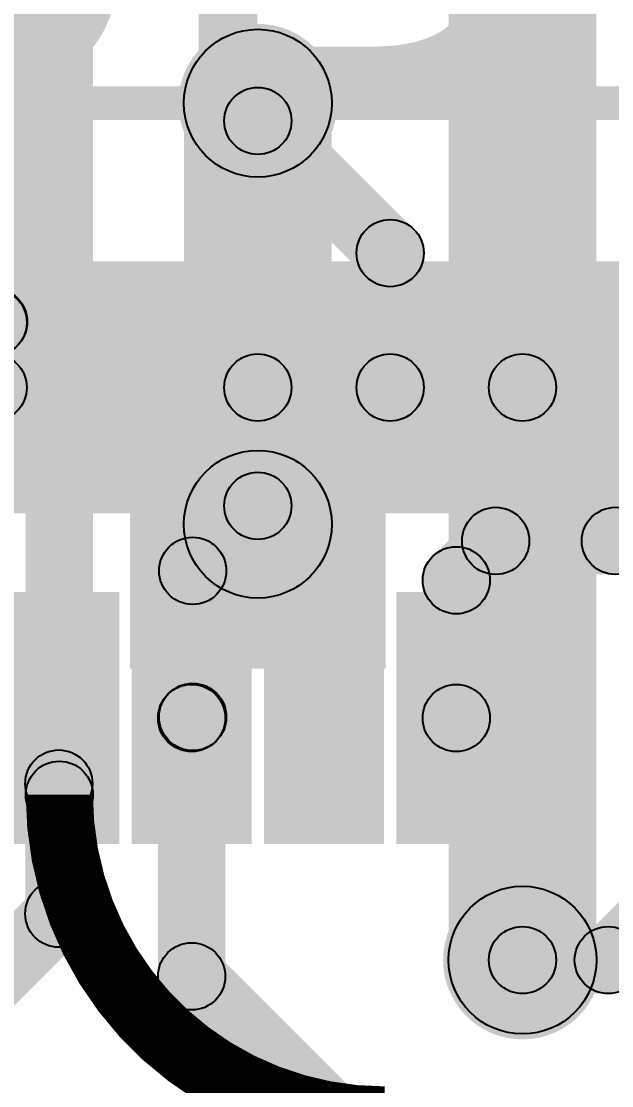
# Model space of a CAD drawing. Header units: millimetres. Extents: x 0 to 210, y 0 to 213.
# Drawn here: x 1.5943 to 1.6821, y -0.0227 to 0.1357 of the extents above; entities that cross this region are included whole.
import ezdxf

# ---------------------------------------------------------------- set-up
doc = ezdxf.new("R2010")
doc.units = ezdxf.units.MM
doc.header["$MEASUREMENT"] = 0
for name, color, linetype in [('BottomLayer', 5, 'Continuous'), ('BottomPaste', 16, 'Continuous'), ('BottomSolder', 6, 'Continuous'), ('TopLayer', 1, 'Continuous'), ('TopOverlay', 2, 'Continuous'), ('TopPaste', 8, 'Continuous'), ('TopSolder', 216, 'Continuous'), ('ViaHoleLayer', 16, 'Continuous')]:
    doc.layers.add(name, color=color, linetype=linetype)

# ---------------------------------------------------------------- blocks, each defined once
blk = doc.blocks.new('2305018_2_69')
at = {"layer": 'TopLayer'}
for points in [[(-0.0935, 0.08169), (-0.08366, 0.08169), (-0.08366, 0.05217), (-0.0935, 0.05217)], [(-0.07382, 0.08169), (-0.06398, 0.08169), (-0.06398, 0.05217), (-0.07382, 0.05217)], [(-0.05413, 0.08169), (-0.04429, 0.08169), (-0.04429, 0.05217), (-0.05413, 0.05217)], [(-0.03445, 0.08169), (-0.02461, 0.08169), (-0.02461, 0.05217), (-0.03445, 0.05217)], [(-0.01476, 0.08169), (-0.00492, 0.08169), (-0.00492, 0.05217), (-0.01476, 0.05217)], [(-0.08366, 0.03248), (-0.07382, 0.03248), (-0.07382, 0.00295), (-0.08366, 0.00295)], [(-0.06398, 0.03248), (-0.05413, 0.03248), (-0.05413, 0.00295), (-0.06398, 0.00295)], [(-0.04429, 0.03248), (-0.03445, 0.03248), (-0.03445, 0.00295), (-0.04429, 0.00295)], [(-0.02461, 0.03248), (-0.01476, 0.03248), (-0.01476, 0.00295), (-0.02461, 0.00295)]]:
    blk.add_hatch(color=1, dxfattribs=at).paths.add_polyline_path(points)
at = {"layer": 'TopOverlay'}
blk.add_hatch(color=2, dxfattribs=at).paths.add_polyline_path([(-0.1939, 0.10675), (-0.1939, 0.11175), (0.1939, 0.11175), (0.1939, 0.10675)])
at = {"layer": 'TopPaste'}
for points in [[(-0.0935, 0.08169), (-0.08366, 0.08169), (-0.08366, 0.05217), (-0.0935, 0.05217)], [(-0.07382, 0.08169), (-0.06398, 0.08169), (-0.06398, 0.05217), (-0.07382, 0.05217)], [(-0.05413, 0.08169), (-0.04429, 0.08169), (-0.04429, 0.05217), (-0.05413, 0.05217)], [(-0.03445, 0.08169), (-0.02461, 0.08169), (-0.02461, 0.05217), (-0.03445, 0.05217)], [(-0.01476, 0.08169), (-0.00492, 0.08169), (-0.00492, 0.05217), (-0.01476, 0.05217)], [(-0.08366, 0.03248), (-0.07382, 0.03248), (-0.07382, 0.00295), (-0.08366, 0.00295)], [(-0.06398, 0.03248), (-0.05413, 0.03248), (-0.05413, 0.00295), (-0.06398, 0.00295)], [(-0.04429, 0.03248), (-0.03445, 0.03248), (-0.03445, 0.00295), (-0.04429, 0.00295)], [(-0.02461, 0.03248), (-0.01476, 0.03248), (-0.01476, 0.00295), (-0.02461, 0.00295)]]:
    blk.add_hatch(color=8, dxfattribs=at).paths.add_polyline_path(points)
at = {"layer": 'TopSolder'}
for points in [[(-0.0975, 0.08569), (-0.07966, 0.08569), (-0.07966, 0.04817), (-0.0975, 0.04817)], [(-0.07782, 0.08569), (-0.05998, 0.08569), (-0.05998, 0.04817), (-0.07782, 0.04817)], [(-0.05813, 0.08569), (-0.04029, 0.08569), (-0.04029, 0.04817), (-0.05813, 0.04817)], [(-0.03845, 0.08569), (-0.02061, 0.08569), (-0.02061, 0.04817), (-0.03845, 0.04817)], [(-0.01876, 0.08569), (-0.00092, 0.08569), (-0.00092, 0.04817), (-0.01876, 0.04817)], [(0.00092, 0.08569), (0.01876, 0.08569), (0.01876, 0.04817), (0.00092, 0.04817)], [(-0.08766, 0.03648), (-0.06982, 0.03648), (-0.06982, -0.00105), (-0.08766, -0.00105)], [(-0.06798, 0.03648), (-0.05013, 0.03648), (-0.05013, -0.00105), (-0.06798, -0.00105)], [(-0.04829, 0.03648), (-0.03045, 0.03648), (-0.03045, -0.00105), (-0.04829, -0.00105)], [(-0.02861, 0.03648), (-0.01076, 0.03648), (-0.01076, -0.00105), (-0.02861, -0.00105)]]:
    blk.add_hatch(color=216, dxfattribs=at).paths.add_polyline_path(points)
blk = doc.blocks.new('RES_0603_B_93')
at = {"layer": 'BottomLayer'}
for points in [[(-0.045, -0.0175), (-0.045, 0.0175), (-0.015, 0.0175), (-0.015, -0.0175)], [(0.015, -0.0175), (0.015, 0.0175), (0.045, 0.0175), (0.045, -0.0175)]]:
    blk.add_hatch(color=5, dxfattribs=at).paths.add_polyline_path(points)
at = {"layer": 'BottomPaste'}
for points in [[(-0.045, -0.0175), (-0.045, 0.0175), (-0.015, 0.0175), (-0.015, -0.0175)], [(0.015, -0.0175), (0.015, 0.0175), (0.045, 0.0175), (0.045, -0.0175)]]:
    blk.add_hatch(color=16, dxfattribs=at).paths.add_polyline_path(points)
at = {"layer": 'BottomSolder'}
for points in [[(-0.049, -0.0215), (-0.049, 0.0215), (-0.011, 0.0215), (-0.011, -0.0215)], [(0.011, -0.0215), (0.011, 0.0215), (0.049, 0.0215), (0.049, -0.0215)]]:
    blk.add_hatch(color=6, dxfattribs=at).paths.add_polyline_path(points)

msp = doc.modelspace()

# ---------------------------------------------------------------- hatches: boundary and pattern name
at = {"layer": 'BottomLayer'}
for points in [[(1.60497, 0.02057), (1.59497, 0.02057), (1.59497, 0.16568), (1.60497, 0.16568)], [(1.67987, -0.00404), (1.65787, -0.00404), (1.65787, 0.14846), (1.67987, 0.14846)], [(1.6405, 0.06085), (1.6185, 0.06085), (1.6185, 0.12354), (1.6405, 0.12354)]]:
    msp.add_hatch(color=5, dxfattribs=at).paths.add_polyline_path(points)
h = msp.add_hatch(color=5, dxfattribs=at)
edge = h.paths.add_edge_path()
edge.add_arc((1.6295, 0.12354), 0.01181, 0, 360)
h = msp.add_hatch(color=5, dxfattribs=at)
edge = h.paths.add_edge_path()
edge.add_arc((1.6295, 0.12354), 0.011, 0, 360)
h = msp.add_hatch(color=5, dxfattribs=at)
edge = h.paths.add_edge_path()
edge.add_arc((1.6295, 0.06085), 0.011, 0, 360)
h = msp.add_hatch(color=5, dxfattribs=at)
edge = h.paths.add_edge_path()
edge.add_arc((1.59997, 0.02057), 0.005, 0, 360)
h = msp.add_hatch(color=5, dxfattribs=at)
edge = h.paths.add_edge_path()
edge.add_arc((1.59997, 0.02057), 0.005, 0, 360)
h = msp.add_hatch(color=5, dxfattribs=at)
edge = h.paths.add_edge_path()
edge.add_arc((1.66887, -0.00404), 0.01181, 0, 360)
h = msp.add_hatch(color=5, dxfattribs=at)
edge = h.paths.add_edge_path()
edge.add_arc((1.66887, -0.00404), 0.011, 0, 360)
at = {"layer": 'TopLayer'}
for points in [[(1.5952, 0.09098), (1.5852, 0.09098), (1.5852, 0.19274), (1.5952, 0.19274)], [(1.67387, 0.08121), (1.66387, 0.08121), (1.66387, 0.14846), (1.67387, 0.14846)], [(1.62596, 0.11737), (1.63303, 0.12444), (1.65272, 0.10475), (1.64565, 0.09768)], [(1.65418, 0.08121), (1.64418, 0.08121), (1.64418, 0.10122), (1.65418, 0.10122)], [(1.59513, 0.08121), (1.58513, 0.08121), (1.58513, 0.0909), (1.59513, 0.0909)], [(1.6345, 0.06359), (1.6245, 0.06359), (1.6245, 0.08121), (1.6345, 0.08121)], [(1.62335, 0.05037), (1.61628, 0.05744), (1.62596, 0.06713), (1.63303, 0.06006)], [(1.68623, 0.05483), (1.67916, 0.0619), (1.68502, 0.06776), (1.69209, 0.06069)], [(1.66256, 0.04897), (1.65549, 0.05604), (1.66135, 0.0619), (1.66842, 0.05483)], [(1.66488, 0.05337), (1.66488, 0.06337), (1.68269, 0.06337), (1.68269, 0.05337)], [(1.62481, 0.03216), (1.61481, 0.03216), (1.61481, 0.05391), (1.62481, 0.05391)], [(1.66402, 0.032), (1.65402, 0.032), (1.65402, 0.05251), (1.66402, 0.05251)], [(1.62465, -0.00647), (1.61465, -0.00647), (1.61465, 0.032), (1.62465, 0.032)], [(1.60489, 0.00287), (1.59489, 0.00287), (1.59489, 0.02224), (1.60489, 0.02224)], [(1.68517, -0.00757), (1.6781, -0.0005), (1.69486, 0.01626), (1.70193, 0.00919)], [(1.58382, -0.02027), (1.57675, -0.0132), (1.59635, 0.00641), (1.60343, -0.00066)], [(1.66887, -0.00904), (1.66887, 0.00096), (1.68163, 0.00096), (1.68163, -0.00904)], [(1.61612, -0.01), (1.62319, -0.00293), (1.65633, -0.03607), (1.64926, -0.04314)]]:
    msp.add_hatch(color=1, dxfattribs=at).paths.add_polyline_path(points)
h = msp.add_hatch(color=1, dxfattribs=at)
edge = h.paths.add_edge_path()
edge.add_arc((1.6295, 0.12354), 0.01181, 0, 360)
h = msp.add_hatch(color=1, dxfattribs=at)
edge = h.paths.add_edge_path()
edge.add_arc((1.6295, 0.1209), 0.005, 0, 360)
h = msp.add_hatch(color=1, dxfattribs=at)
edge = h.paths.add_edge_path()
edge.add_arc((1.64918, 0.10122), 0.005, 0, 360)
h = msp.add_hatch(color=1, dxfattribs=at)
edge = h.paths.add_edge_path()
edge.add_arc((1.64918, 0.10122), 0.005, 0, 360)
h = msp.add_hatch(color=1, dxfattribs=at)
edge = h.paths.add_edge_path()
edge.add_arc((1.59013, 0.0909), 0.005, 0, 360)
h = msp.add_hatch(color=1, dxfattribs=at)
edge = h.paths.add_edge_path()
edge.add_arc((1.59013, 0.0909), 0.005, 0, 360)
h = msp.add_hatch(color=1, dxfattribs=at)
edge = h.paths.add_edge_path()
edge.add_arc((1.5902, 0.09098), 0.005, 0, 360)
h = msp.add_hatch(color=1, dxfattribs=at)
edge = h.paths.add_edge_path()
edge.add_arc((1.5902, 0.09098), 0.005, 0, 360)
h = msp.add_hatch(color=1, dxfattribs=at)
edge = h.paths.add_edge_path()
edge.add_arc((1.59013, 0.08121), 0.005, 0, 360)
h = msp.add_hatch(color=1, dxfattribs=at)
edge = h.paths.add_edge_path()
edge.add_arc((1.6295, 0.08121), 0.005, 0, 360)
h = msp.add_hatch(color=1, dxfattribs=at)
edge = h.paths.add_edge_path()
edge.add_arc((1.64918, 0.08121), 0.005, 0, 360)
h = msp.add_hatch(color=1, dxfattribs=at)
edge = h.paths.add_edge_path()
edge.add_arc((1.66887, 0.08121), 0.005, 0, 360)
h = msp.add_hatch(color=1, dxfattribs=at)
edge = h.paths.add_edge_path()
edge.add_arc((1.6295, 0.06359), 0.005, 0, 360)
h = msp.add_hatch(color=1, dxfattribs=at)
edge = h.paths.add_edge_path()
edge.add_arc((1.6295, 0.06359), 0.005, 0, 360)
h = msp.add_hatch(color=1, dxfattribs=at)
edge = h.paths.add_edge_path()
edge.add_arc((1.66488, 0.05837), 0.005, 0, 360)
h = msp.add_hatch(color=1, dxfattribs=at)
edge = h.paths.add_edge_path()
edge.add_arc((1.66488, 0.05837), 0.005, 0, 360)
h = msp.add_hatch(color=1, dxfattribs=at)
edge = h.paths.add_edge_path()
edge.add_arc((1.68269, 0.05837), 0.005, 0, 360)
h = msp.add_hatch(color=1, dxfattribs=at)
edge = h.paths.add_edge_path()
edge.add_arc((1.68269, 0.05837), 0.005, 0, 360)
h = msp.add_hatch(color=1, dxfattribs=at)
edge = h.paths.add_edge_path()
edge.add_arc((1.61981, 0.05391), 0.005, 0, 360)
h = msp.add_hatch(color=1, dxfattribs=at)
edge = h.paths.add_edge_path()
edge.add_arc((1.61981, 0.05391), 0.005, 0, 360)
h = msp.add_hatch(color=1, dxfattribs=at)
edge = h.paths.add_edge_path()
edge.add_arc((1.65902, 0.05251), 0.005, 0, 360)
h = msp.add_hatch(color=1, dxfattribs=at)
edge = h.paths.add_edge_path()
edge.add_arc((1.65902, 0.05251), 0.005, 0, 360)
h = msp.add_hatch(color=1, dxfattribs=at)
edge = h.paths.add_edge_path()
edge.add_arc((1.61965, 0.032), 0.005, 0, 360)
h = msp.add_hatch(color=1, dxfattribs=at)
edge = h.paths.add_edge_path()
edge.add_arc((1.61981, 0.03216), 0.005, 0, 360)
h = msp.add_hatch(color=1, dxfattribs=at)
edge = h.paths.add_edge_path()
edge.add_arc((1.65902, 0.032), 0.005, 0, 360)
h = msp.add_hatch(color=1, dxfattribs=at)
edge = h.paths.add_edge_path()
edge.add_arc((1.59989, 0.02224), 0.005, 0, 360)
h = msp.add_hatch(color=1, dxfattribs=at)
edge = h.paths.add_edge_path()
edge.add_arc((1.59989, 0.00287), 0.005, 0, 360)
h = msp.add_hatch(color=1, dxfattribs=at)
edge = h.paths.add_edge_path()
edge.add_arc((1.59989, 0.00287), 0.005, 0, 360)
h = msp.add_hatch(color=1, dxfattribs=at)
edge = h.paths.add_edge_path()
edge.add_arc((1.66887, -0.00404), 0.01181, 0, 360)
h = msp.add_hatch(color=1, dxfattribs=at)
edge = h.paths.add_edge_path()
edge.add_arc((1.66887, -0.00404), 0.005, 0, 360)
h = msp.add_hatch(color=1, dxfattribs=at)
edge = h.paths.add_edge_path()
edge.add_arc((1.68163, -0.00404), 0.005, 0, 360)
h = msp.add_hatch(color=1, dxfattribs=at)
edge = h.paths.add_edge_path()
edge.add_arc((1.68163, -0.00404), 0.005, 0, 360)
h = msp.add_hatch(color=1, dxfattribs=at)
edge = h.paths.add_edge_path()
edge.add_arc((1.61965, -0.00647), 0.005, 0, 360)
h = msp.add_hatch(color=1, dxfattribs=at)
edge = h.paths.add_edge_path()
edge.add_arc((1.61965, -0.00647), 0.005, 0, 360)
at = {"layer": 'ViaHoleLayer'}
h = msp.add_hatch(color=16, dxfattribs=at)
edge = h.paths.add_edge_path()
edge.add_arc((1.6295, 0.12354), 0.00591, 0, 360)
h = msp.add_hatch(color=16, dxfattribs=at)
edge = h.paths.add_edge_path()
edge.add_arc((1.66887, -0.00404), 0.00591, 0, 360)

# ---------------------------------------------------------------- linework, layer by layer
at = {"layer": 'BottomLayer', "const_width": 0.01}
msp.add_lwpolyline([(1.64838, -0.02785, -0.414214), (1.59997, 0.02057)], format="xyb", dxfattribs=at)
at = {"layer": 'BottomLayer'}
for centre, radius in [((1.6295, 0.12354), 0.011), ((1.6295, 0.06085), 0.011), ((1.59997, 0.02057), 0.005), ((1.59997, 0.02057), 0.005), ((1.66887, -0.00404), 0.011)]:
    msp.add_circle(centre, radius, dxfattribs=at)
at = {"layer": 'TopLayer'}
for centre in [(1.6295, 0.1209), (1.64918, 0.10122), (1.64918, 0.10122), (1.59013, 0.0909), (1.59013, 0.0909), (1.5902, 0.09098), (1.5902, 0.09098), (1.59013, 0.08121), (1.6295, 0.08121), (1.64918, 0.08121), (1.66887, 0.08121), (1.6295, 0.06359), (1.6295, 0.06359), (1.66488, 0.05837), (1.66488, 0.05837), (1.68269, 0.05837), (1.68269, 0.05837), (1.61981, 0.05391), (1.61981, 0.05391), (1.65902, 0.05251), (1.65902, 0.05251), (1.61965, 0.032), (1.61981, 0.03216), (1.65902, 0.032), (1.59989, 0.02224), (1.59989, 0.00287), (1.59989, 0.00287), (1.66887, -0.00404), (1.68163, -0.00404), (1.68163, -0.00404), (1.61965, -0.00647), (1.61965, -0.00647)]:
    msp.add_circle(centre, 0.005, dxfattribs=at)

# ---------------------------------------------------------------- block references
at = {"rotation": 360}
for name, p in [('2305018_2_69', (1.67871, 0.01428)), ('RES_0603_B_93', (1.5995, 0.06085))]:
    msp.add_blockref(name, p, dxfattribs=at)

# ---------------------------------------------------------------- texts
at = {"layer": 'TopOverlay'}
msp.add_text('USB', height=0.07, rotation=360, dxfattribs=at).set_placement((1.48297, 0.12436))

doc.saveas('drawing.dxf')
